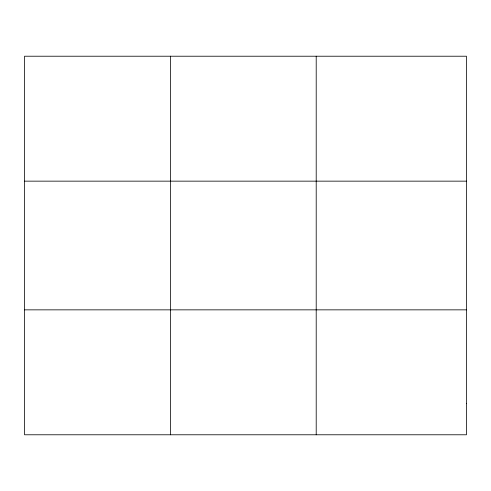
<?xml version="1.0" encoding="UTF-8"?>
<svg xmlns="http://www.w3.org/2000/svg" width="491" height="491" viewBox="0 0 491 491"><rect width="100%" height="100%" fill="white"/><g stroke="black" fill="none" stroke-linecap="round" stroke-linejoin="round"><path stroke-width="0.74" d="M170.377 56.219L170.377 434.781M316.204 56.219L316.204 434.781M24.55 181.148L466.45 181.148M24.55 309.852L466.45 309.852M466.45 403.547L466.45 434.781L24.55 434.781L24.55 56.219L466.45 56.219L466.45 403.547"/></g></svg>
